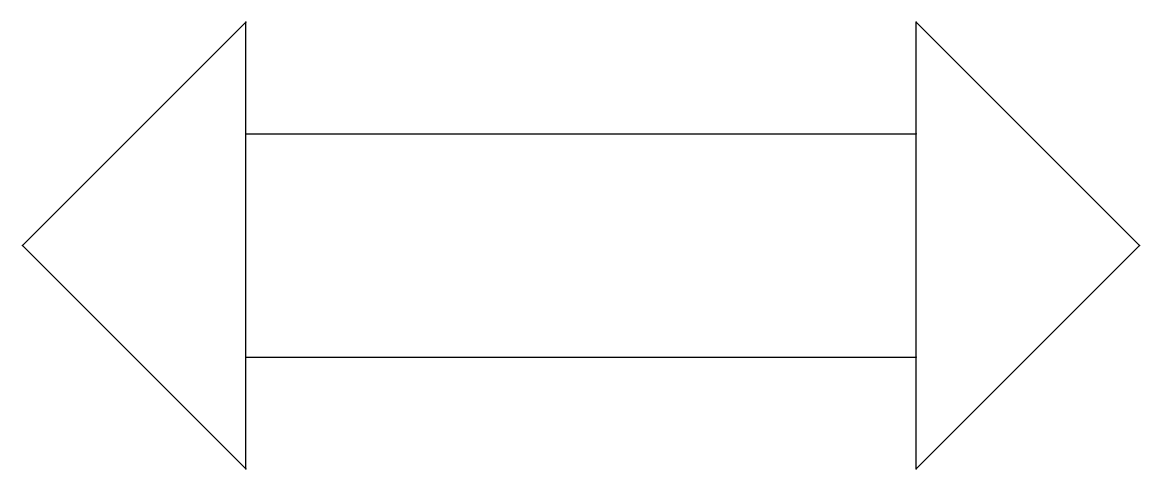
# Model space of a CAD drawing. Header units: millimetres. Extents: x 0 to 50, y 0 to 20.
import ezdxf

# ---------------------------------------------------------------- set-up
doc = ezdxf.new("R2010")
doc.units = ezdxf.units.MM

msp = doc.modelspace()

# ---------------------------------------------------------------- linework, layer by layer
for p, q in [((0, 10), (10, 20)), ((10, 0), (10, 20)), ((40, 0), (40, 20)), ((50, 10), (40, 20)), ((10, 15), (40, 15)), ((0, 10), (10, 0)), ((50, 10), (40, 0)), ((10, 5), (40, 5))]:
    msp.add_line(p, q)
for p in [(10, 20), (40, 20), (10, 15), (40, 15), (0, 10), (50, 10), (10, 5), (40, 5), (10, 0), (40, 0)]:
    msp.add_point(p)

doc.saveas('drawing.dxf')
